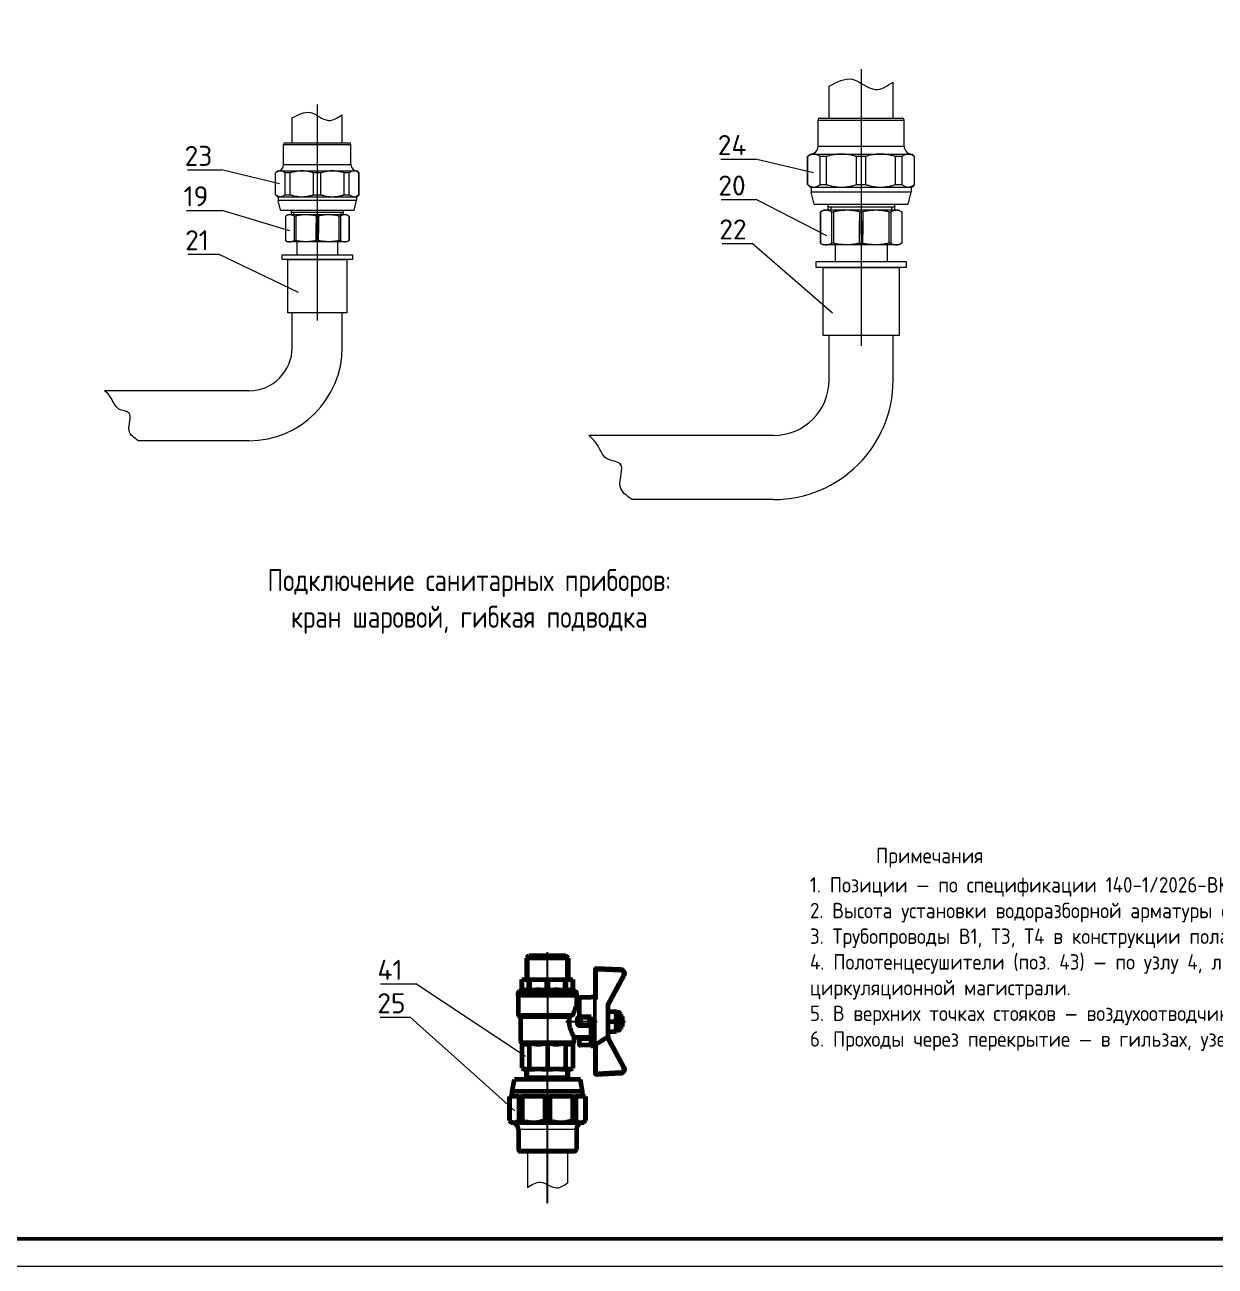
# Model space of a CAD drawing. Header units: millimetres. Extents: x -718 to 68664, y -49984 to -979.
# Drawn here: x 22578 to 40418, y -49984 to -31379 of the extents above; entities that cross this region are included whole.
import ezdxf

# ---------------------------------------------------------------- set-up
doc = ezdxf.new("R2010")
doc.units = ezdxf.units.MM
for name, color, linetype, lineweight in [('Text', 7, 'Continuous', 15), ('Рамка', 7, 'Continuous', 50), ('Текст', 28, 'Continuous', 25), ('Тонкие', 8, 'Continuous', 13)]:
    doc.layers.add(name, color=color, linetype=linetype, lineweight=lineweight)
doc.styles.add('GOST', font='isocpeur.ttf', dxfattribs={"width": 0.9})
doc.styles.add('ISOCPEUR', font='isocpeur.ttf', dxfattribs={"width": 0.65})
doc.styles.add('ВАНЯ', font='isocpeur.ttf', dxfattribs={"width": 0.8, "height": 250})

msp = doc.modelspace()

# ---------------------------------------------------------------- linework, layer by layer
at = {"layer": 'Text'}
for p, q in [((35111, -32041), (35111, -36188)), ((34631, -32776), (34631, -32300)), ((35591, -32776), (35591, -32238)), ((26960, -32572), (26960, -35812)), ((27335, -33146), (27335, -32726)), ((26585, -33146), (26585, -32774)), ((34466, -33196), (34466, -32806)), ((34466, -32806), (35756, -32806)), ((34496, -32776), (35726, -32776)), ((35111, -32776), (35411, -32776)), ((35111, -32776), (35591, -32776)), ((35756, -33196), (35756, -32806)), ((26456, -33474), (26456, -33170)), ((26456, -33170), (27464, -33170)), ((26479, -33146), (27440, -33146)), ((26960, -33146), (27194, -33146)), ((26960, -33146), (27335, -33146)), ((27464, -33474), (27464, -33170)), ((34466, -33196), (35756, -33196)), ((26456, -33474), (27464, -33474)), ((34308, -33353), (34346, -33316)), ((34311, -33353), (34308, -33353)), ((34308, -33773), (34308, -33353)), ((34311, -33773), (34311, -33353)), ((34346, -33316), (35876, -33316)), ((34497, -33773), (34497, -33353)), ((34594, -33353), (34497, -33353)), ((34594, -33773), (34594, -33353)), ((35042, -33773), (35042, -33353)), ((35180, -33353), (35042, -33353)), ((35180, -33773), (35180, -33353)), ((35725, -33353), (35628, -33353)), ((35628, -33773), (35628, -33353)), ((35725, -33773), (35725, -33353)), ((35913, -33353), (35876, -33316)), ((35913, -33353), (35910, -33353)), ((35910, -33773), (35910, -33353)), ((35913, -33773), (35913, -33353)), ((26333, -33597), (26362, -33568)), ((26335, -33597), (26333, -33597)), ((26333, -33926), (26333, -33597)), ((26335, -33926), (26335, -33597)), ((26362, -33568), (27558, -33568)), ((26480, -33926), (26480, -33597)), ((26556, -33597), (26480, -33597)), ((26556, -33926), (26556, -33597)), ((26906, -33926), (26906, -33597)), ((27014, -33597), (26906, -33597)), ((27014, -33926), (27014, -33597)), ((27440, -33597), (27364, -33597)), ((27364, -33926), (27364, -33597)), ((27440, -33926), (27440, -33597)), ((27587, -33597), (27558, -33568)), ((27587, -33597), (27585, -33597)), ((27585, -33926), (27585, -33597)), ((27587, -33926), (27587, -33597)), ((34308, -33773), (34346, -33811)), ((34308, -33773), (34311, -33773)), ((34346, -33811), (34404, -33811)), ((34361, -33811), (34361, -33886)), ((34404, -33811), (34818, -33811)), ((34497, -33773), (34594, -33773)), ((34818, -33811), (35404, -33811)), ((35042, -33773), (35180, -33773)), ((35404, -33811), (35818, -33811)), ((35628, -33773), (35725, -33773)), ((35818, -33811), (35876, -33811)), ((35861, -33811), (35861, -33886)), ((35913, -33773), (35876, -33811)), ((35910, -33773), (35913, -33773)), ((26333, -33926), (26362, -33955)), ((26333, -33926), (26335, -33926)), ((26362, -33955), (26408, -33955)), ((26374, -33955), (26374, -34013)), ((26409, -34154), (26374, -34013)), ((27546, -34013), (26374, -34013)), ((26408, -33955), (26731, -33955)), ((26480, -33926), (26556, -33926)), ((26731, -33955), (27189, -33955)), ((26906, -33926), (27014, -33926)), ((27189, -33955), (27512, -33955)), ((27364, -33926), (27440, -33926)), ((27511, -34154), (27546, -34013)), ((27512, -33955), (27558, -33955)), ((27546, -33955), (27546, -34013)), ((27587, -33926), (27558, -33955)), ((27585, -33926), (27587, -33926)), ((34406, -34066), (34361, -33886)), ((35861, -33886), (34361, -33886)), ((35816, -34066), (35861, -33886)), ((26409, -34154), (27511, -34154)), ((26527, -34220), (26483, -34245)), ((26527, -34220), (27049, -34220)), ((26570, -34154), (26570, -34220)), ((27350, -34189), (26570, -34189)), ((26605, -34189), (26605, -34220)), ((27049, -34220), (27395, -34220)), ((27315, -34189), (27315, -34220)), ((27350, -34154), (27350, -34220)), ((27395, -34220), (27439, -34245)), ((34406, -34066), (35816, -34066)), ((34557, -34150), (34500, -34183)), ((34500, -34183), (34500, -34650)), ((34505, -34180), (34505, -34653)), ((34557, -34150), (35225, -34150)), ((34612, -34066), (34612, -34150)), ((35610, -34111), (34612, -34111)), ((34657, -34111), (34657, -34150)), ((34666, -34180), (34666, -34653)), ((34699, -34180), (34699, -34653)), ((35089, -34180), (35089, -34514)), ((35089, -34196), (35089, -34514)), ((35135, -34180), (35135, -34514)), ((35135, -34196), (35135, -34514)), ((35225, -34150), (35667, -34150)), ((35525, -34180), (35525, -34653)), ((35558, -34180), (35558, -34653)), ((35565, -34111), (35565, -34150)), ((35610, -34066), (35610, -34150)), ((35667, -34150), (35724, -34183)), ((35720, -34180), (35720, -34653)), ((35720, -34180), (35724, -34183)), ((35724, -34183), (35724, -34650)), ((26483, -34245), (26483, -34611)), ((26486, -34244), (26486, -34613)), ((26613, -34244), (26613, -34613)), ((26638, -34244), (26638, -34613)), ((26943, -34244), (26943, -34505)), ((26943, -34256), (26943, -34505)), ((26943, -34613), (26943, -34352)), ((26979, -34244), (26979, -34505)), ((26979, -34256), (26979, -34505)), ((26979, -34613), (26979, -34352)), ((27284, -34244), (27284, -34613)), ((27309, -34244), (27309, -34613)), ((27435, -34244), (27435, -34613)), ((27435, -34244), (27439, -34245)), ((27439, -34245), (27439, -34611)), ((35089, -34653), (35089, -34318)), ((35135, -34653), (35135, -34318)), ((26483, -34611), (26516, -34630)), ((26486, -34613), (26483, -34611)), ((26791, -34630), (26516, -34630)), ((26656, -34630), (26656, -34825)), ((27051, -34630), (26791, -34630)), ((27131, -34630), (27051, -34630)), ((27406, -34630), (27131, -34630)), ((27266, -34630), (27266, -34825)), ((27439, -34611), (27406, -34630)), ((27439, -34611), (27435, -34613)), ((34500, -34650), (34542, -34675)), ((34505, -34653), (34500, -34650)), ((34894, -34675), (34542, -34675)), ((34722, -34675), (34722, -34924)), ((35228, -34675), (34894, -34675)), ((35330, -34675), (35228, -34675)), ((35682, -34675), (35330, -34675)), ((35502, -34675), (35502, -34924)), ((35724, -34650), (35682, -34675)), ((35724, -34650), (35720, -34653)), ((26585, -36214), (26585, -35694)), ((27335, -36214), (27335, -35694)), ((34631, -36702), (34631, -36036)), ((35591, -36702), (35591, -36036)), ((25936, -36863), (23774, -36863)), ((33800, -37533), (31032, -37533)), ((25936, -37613), (24281, -37613)), ((33800, -38493), (31682, -38493)), ((30109, -48265), (30109, -48805)), ((30409, -48265), (30709, -48265)), ((30709, -48265), (30709, -48736))]:
    msp.add_line(p, q, dxfattribs=at)
at = {"layer": 'Text', "lineweight": 60}
for p, q in [((30133, -45327), (30094, -45366)), ((30094, -45366), (30094, -45687)), ((30724, -45366), (30094, -45366)), ((30133, -45327), (30685, -45327)), ((30724, -45366), (30685, -45327)), ((30724, -45687), (30724, -45366)), ((31125, -45536), (31125, -45959)), ((31512, -45538), (31141, -45521)), ((30025, -45687), (30025, -45687)), ((30025, -45687), (30025, -45852)), ((30025, -45687), (30127, -45687)), ((30025, -45852), (30025, -45687)), ((30148, -45687), (30127, -45687)), ((30127, -45687), (30127, -45852)), ((30148, -45687), (30394, -45687)), ((30148, -45852), (30148, -45687)), ((30394, -45687), (30394, -45852)), ((30423, -45687), (30394, -45687)), ((30423, -45687), (30670, -45687)), ((30423, -45852), (30423, -45687)), ((30690, -45687), (30670, -45687)), ((30670, -45687), (30670, -45852)), ((30690, -45687), (30792, -45687)), ((30690, -45852), (30690, -45687)), ((30792, -45687), (30793, -45687)), ((30792, -45687), (30792, -45852)), ((30793, -45852), (30793, -45687)), ((31320, -46073), (31562, -45627)), ((29966, -45893), (29966, -45929)), ((30851, -45929), (29966, -45929)), ((29969, -45929), (29969, -46204)), ((30025, -45852), (29987, -45864)), ((30025, -45852), (30025, -45852)), ((30148, -45852), (30127, -45852)), ((30423, -45852), (30394, -45852)), ((30690, -45852), (30670, -45852)), ((30792, -45852), (30792, -45852)), ((30831, -45864), (30793, -45852)), ((30849, -46079), (30849, -45929)), ((30851, -45929), (30851, -45893)), ((31065, -45950), (31065, -45956)), ((31106, -45950), (31065, -45950)), ((30403, -46006), (30403, -46006)), ((30885, -46079), (30849, -46079)), ((30885, -45959), (30885, -46233)), ((31065, -45956), (30900, -45956)), ((31290, -46066), (31320, -46073)), ((31320, -46097), (31320, -46073)), ((31320, -46534), (31320, -46097)), ((29984, -46230), (29990, -46234)), ((30005, -46260), (30005, -46610)), ((30772, -46230), (30764, -46234)), ((30891, -46248), (30900, -46248)), ((31065, -46248), (30900, -46248)), ((31039, -46248), (31039, -46278)), ((31039, -46353), (31039, -46278)), ((31065, -46680), (31065, -46248)), ((31320, -46165), (31433, -46165)), ((31320, -46315), (31433, -46315)), ((31446, -46165), (31433, -46165)), ((31455, -46182), (31446, -46165)), ((31478, -46182), (31455, -46182)), ((31455, -46315), (31455, -46182)), ((31455, -46449), (31455, -46315)), ((31500, -46204), (31500, -46315)), ((31515, -46225), (31500, -46225)), ((31500, -46315), (31500, -46426)), ((31530, -46240), (31515, -46225)), ((31515, -46315), (31515, -46225)), ((31515, -46405), (31515, -46315)), ((31530, -46240), (31530, -46315)), ((31530, -46315), (31530, -46390)), ((30409, -46434), (30409, -46434)), ((30925, -46383), (30891, -46383)), ((31039, -46383), (30925, -46383)), ((31039, -46353), (31039, -46383)), ((31320, -46465), (31433, -46465)), ((31433, -46465), (31446, -46465)), ((31446, -46465), (31455, -46449)), ((31455, -46449), (31478, -46449)), ((31500, -46405), (31515, -46405)), ((31515, -46405), (31530, -46390)), ((30020, -46636), (30026, -46640)), ((30026, -46640), (30026, -47016)), ((30138, -46640), (30138, -47016)), ((30409, -46640), (30409, -47016)), ((30679, -46640), (30679, -47016)), ((30791, -46640), (30798, -46636)), ((30791, -46640), (30791, -47015)), ((30813, -46551), (31065, -46551)), ((30813, -46610), (30813, -46551)), ((30885, -46551), (30885, -46573)), ((30885, -46573), (30885, -46671)), ((31065, -46577), (30900, -46577)), ((31065, -46674), (30900, -46674)), ((31065, -46680), (31106, -46680)), ((31125, -46672), (31125, -47094)), ((31290, -46565), (31320, -46557)), ((31320, -46557), (31320, -46534)), ((31562, -47004), (31320, -46557)), ((30679, -46796), (30678, -46795)), ((30026, -47016), (30051, -47031)), ((30051, -47031), (30061, -47031)), ((30104, -47031), (30061, -47031)), ((30094, -47185), (30094, -47031)), ((30104, -47031), (30222, -47031)), ((30325, -47031), (30222, -47031)), ((30325, -47031), (30492, -47031)), ((30595, -47031), (30492, -47031)), ((30595, -47031), (30714, -47031)), ((30751, -47031), (30714, -47031)), ((30723, -47185), (30723, -47031)), ((30751, -47031), (30764, -47031)), ((30764, -47031), (30791, -47015)), ((29884, -47365), (29914, -47185)), ((30904, -47185), (29914, -47185)), ((30094, -47155), (30723, -47155)), ((30934, -47365), (30904, -47185)), ((31141, -47109), (31512, -47092)), ((29839, -47440), (29839, -47800)), ((29839, -47440), (29840, -47440)), ((29980, -47440), (29840, -47440)), ((29840, -47440), (29840, -47800)), ((29884, -47440), (29884, -47365)), ((30934, -47365), (29884, -47365)), ((29980, -47440), (29980, -47800)), ((29980, -47440), (30033, -47440)), ((30371, -47440), (30033, -47440)), ((30033, -47440), (30033, -47800)), ((30371, -47440), (30447, -47440)), ((30371, -47440), (30371, -47800)), ((30784, -47440), (30447, -47440)), ((30447, -47440), (30447, -47800)), ((30784, -47440), (30838, -47440)), ((30784, -47440), (30784, -47800)), ((30977, -47440), (30838, -47440)), ((30838, -47440), (30838, -47800)), ((30934, -47440), (30934, -47365)), ((30977, -47440), (30977, -47800)), ((30977, -47440), (30979, -47440)), ((30979, -47440), (30979, -47800)), ((29839, -47800), (29840, -47800)), ((29839, -47800), (29869, -47830)), ((29980, -47800), (30033, -47800)), ((30371, -47800), (30447, -47800)), ((30784, -47800), (30838, -47800)), ((30979, -47800), (30949, -47830)), ((30977, -47800), (30979, -47800)), ((29869, -47830), (29910, -47830)), ((29910, -47830), (30202, -47830)), ((29974, -47935), (29974, -48235)), ((30202, -47830), (30615, -47830)), ((30615, -47830), (30908, -47830)), ((30844, -47935), (30844, -48235)), ((30908, -47830), (30949, -47830)), ((30814, -48265), (30004, -48265))]:
    msp.add_line(p, q, dxfattribs=at)
at = {"layer": 'Text', "lineweight": 25}
for p, q in [((30129, -45687), (30129, -45331)), ((30409, -45737), (30409, -45277)), ((30689, -45687), (30689, -45331)), ((31125, -45536), (31155, -45552)), ((31141, -45521), (31155, -45552)), ((31155, -45552), (31510, -45568)), ((31155, -45982), (31155, -45552)), ((31512, -45538), (31510, -45568)), ((31535, -45612), (31290, -46066)), ((31562, -45627), (31535, -45612)), ((30851, -45893), (29966, -45893)), ((29987, -45864), (30831, -45864)), ((30409, -45914), (30409, -45793)), ((30409, -45843), (30409, -46254)), ((31106, -45950), (31106, -46680)), ((31137, -46661), (31137, -45969)), ((31290, -46066), (31290, -46069)), ((31306, -46078), (31306, -46552)), ((29969, -46204), (30796, -46204)), ((29984, -46230), (30772, -46230)), ((29990, -46234), (30764, -46234)), ((30005, -46260), (30741, -46260)), ((30409, -46210), (30409, -46660)), ((30687, -46315), (31156, -46315)), ((30897, -46278), (30861, -46278)), ((30897, -46353), (30897, -46278)), ((30897, -46278), (30925, -46278)), ((30925, -46278), (30925, -46248)), ((31039, -46278), (30925, -46278)), ((30925, -46278), (30925, -46353)), ((31383, -46315), (31528, -46315)), ((31450, -46315), (31580, -46315)), ((31478, -46315), (31478, -46182)), ((31478, -46449), (31478, -46315)), ((30861, -46353), (30897, -46353)), ((30897, -46353), (30925, -46353)), ((30925, -46383), (30925, -46353)), ((30925, -46353), (31039, -46353)), ((30005, -46610), (30813, -46610)), ((30798, -46636), (30020, -46636)), ((30409, -46586), (30409, -46706)), ((30900, -46674), (30900, -46577)), ((31155, -47079), (31155, -46648)), ((31290, -46561), (31290, -46565)), ((31290, -46565), (31535, -47018)), ((30412, -49038), (30409, -46731)), ((30688, -47021), (30688, -47031)), ((31510, -47062), (31155, -47079)), ((31512, -47092), (31510, -47062)), ((31562, -47004), (31535, -47018)), ((31125, -47094), (31155, -47079)), ((31141, -47109), (31155, -47079))]:
    msp.add_line(p, q, dxfattribs=at)
at = {"layer": 'Text', "lineweight": 18}
for p, q in [((30129, -47155), (30129, -47031)), ((30688, -47155), (30688, -47021)), ((30844, -47935), (29974, -47935)), ((30844, -48235), (29974, -48235))]:
    msp.add_line(p, q, dxfattribs=at)
at = {"layer": 'Text'}
for points in [[(33007, -33390), (33530, -33390)], [(34397, -33599), (33530, -33390)], [(25017, -33553), (25527, -33553)], [(26395, -33761), (25527, -33553)], [(33016, -33997), (33537, -33997)], [(34596, -34540), (33537, -33997)], [(25002, -34159), (25535, -34159)], [(26551, -34464), (25535, -34159)], [(33031, -34655), (33481, -34655)], [(34683, -35700), (33481, -34655)], [(25025, -34817), (25478, -34817)], [(26680, -35391), (25478, -34817)], [(27907, -45752), (28438, -45752)], [(30079, -46842), (28438, -45752)], [(27905, -46253), (28355, -46253)], [(29919, -47656), (28355, -46253)]]:
    msp.add_lwpolyline(points, dxfattribs=at)
for points in [[(26434, -34825), (27487, -34825), (27487, -34897), (26434, -34897)], [(26517, -35694), (26517, -34897), (27405, -34897), (27405, -35694)], [(34438, -34924), (35786, -34924), (35786, -35016), (34438, -35016)], [(34544, -36036), (34544, -35016), (35681, -35016), (35681, -36036)]]:
    msp.add_lwpolyline(points, close=True, dxfattribs=at)
at = {"layer": 'Text', "lineweight": 60, "flags": 128}
for points in [[(30885, -45959), (30886, -45958), (30889, -45957), (30893, -45957), (30897, -45956), (30900, -45956)], [(31125, -45959), (31127, -45961), (31131, -45965), (31137, -45969)], [(31320, -46097), (31320, -46097), (31319, -46089), (31314, -46083), (31306, -46078)], [(30813, -46551), (30813, -46551), (30812, -46549), (30809, -46544), (30804, -46536), (30798, -46525), (30790, -46510), (30782, -46494), (30774, -46476), (30765, -46455), (30757, -46432), (30749, -46407), (30743, -46380), (30739, -46353), (30737, -46325), (30737, -46297), (30739, -46279), (30741, -46260)], [(30764, -46234), (30758, -46237), (30752, -46242), (30744, -46251), (30741, -46260)], [(30796, -46204), (30794, -46211), (30790, -46217), (30780, -46226), (30772, -46230)], [(30861, -46278), (30863, -46268), (30867, -46259), (30874, -46253), (30882, -46249), (30891, -46248)], [(30891, -46383), (30881, -46381), (30872, -46376), (30866, -46369), (30862, -46361), (30861, -46353)], [(30026, -46640), (30041, -46647), (30055, -46652), (30069, -46655), (30082, -46656), (30096, -46655), (30110, -46652), (30124, -46647), (30138, -46640)], [(30679, -46640), (30694, -46647), (30708, -46652), (30721, -46655), (30735, -46656), (30748, -46655), (30762, -46652), (30776, -46647), (30791, -46640)], [(30900, -46577), (30896, -46577), (30891, -46576), (30888, -46575), (30886, -46574), (30885, -46573)], [(30885, -46671), (30886, -46672), (30889, -46673), (30893, -46674), (30897, -46674), (30900, -46674)], [(31137, -46661), (31131, -46666), (31126, -46670), (31125, -46672)], [(31320, -46534), (31320, -46534), (31319, -46541), (31314, -46548), (31306, -46552)]]:
    msp.add_lwpolyline(points, dxfattribs=at)
at = {"layer": 'Text'}
for centre, radius, start, end in [((34496, -32806), 30, 90, 180), ((35726, -32806), 30, 0, 90), ((26479, -33170), 23.4, 90, 180), ((27440, -33170), 23.4, 0, 90), ((34346, -33196), 120, 270, 0), ((35876, -33196), 120, 180, 270), ((26362, -33474), 93.7, 270, 0), ((27558, -33474), 93.7, 180, 270), ((25936, -36214), 649, 270, 0), ((25936, -36214), 1399, 270, 0), ((33800, -36702), 831, 270, 0), ((33800, -36702), 1791, 270, 0)]:
    msp.add_arc(centre, radius, start, end, dxfattribs=at)
at = {"layer": 'Text', "lineweight": 60}
for centre, radius, start, end in [((31140, -45536), 15, 87.3162, 180), ((31509, -45598), 60, 331.645, 87.3162), ((29996, -45893), 30, 108.652, 180), ((30076, -46009), 166, 72.0702, 107.9298), ((30271, -46790), 947, 82.5136, 97.4864), ((30546, -46790), 947, 82.5136, 97.4864), ((30741, -46009), 166, 72.0702, 107.9298), ((30821, -45893), 30, 0, 71.348), ((31106, -46010), 60, 71.1091, 90), ((31413, -46389), 644, 151.2272, 163.3134), ((31260, -45818), 195, 230.9562, 237.4851), ((31348, -45984), 103, 236.1178, 246.0938), ((29999, -46204), 30, 180, 240), ((29975, -46260), 30, 0, 60), ((30198, -46315), 664, 356.7642, 3.2358), ((30900, -46233), 15, 180, 270), ((31229, -46240), 217, 339.8087, 20.1913), ((31229, -46390), 217, 339.8087, 20.1913), ((31478, -46204), 22.5, 0, 90), ((31478, -46426), 22.5, 270, 0), ((30035, -46610), 30, 180, 240), ((30274, -46104), 553, 255.8501, 284.1499), ((30544, -46104), 553, 255.8501, 284.1499), ((30783, -46610), 30, 300, 0), ((31106, -46620), 60, 270, 288.8909), ((31260, -46812), 195, 122.5152, 129.0435), ((24172, -35674), 13007, 302.4706, 303.1783), ((31351, -46652), 110, 114.2007, 123.5878), ((30092, -46906), 128, 239.2196, 255.9903), ((30073, -46906), 128, 284.0129, 300.7772), ((30284, -46418), 616, 256.3632, 264.2645), ((30264, -46418), 616, 275.7362, 283.6361), ((30554, -46418), 616, 256.3632, 264.2645), ((30534, -46418), 616, 275.7362, 283.6361), ((30745, -46906), 128, 239.2196, 255.9903), ((30727, -46908), 125, 281.4183, 300.9159), ((31509, -47032), 60, 272.6838, 28.355), ((31140, -47094), 15, 180, 272.6838), ((29869, -47935), 105, 0, 90), ((30949, -47935), 105, 90, 180), ((30004, -48235), 30, 180, 270), ((30814, -48235), 30, 270, 0)]:
    msp.add_arc(centre, radius, start, end, dxfattribs=at)
at = {"layer": 'Text', "lineweight": 25}
for centre, start, end in [((31509, -45598), 331.645, 87.3162), ((31509, -47032), 272.6838, 28.355)]:
    msp.add_arc(centre, 30, start, end, dxfattribs=at)
for centre, major_axis, start_param, end_param in [((30925, -46278), (0, 30), 6.283185, 7.853982), ((30925, -46353), (0, -30), 4.712389, 6.283185)]:
    msp.add_ellipse(centre, major_axis=major_axis, ratio=0.94299, start_param=start_param, end_param=end_param, dxfattribs=at)
at = {"layer": 'Text'}
for points in [[(34631, -32300), (34978, -32195), (35324, -32347), (35591, -32238)], [(26585, -32774), (26857, -32693), (27126, -32811), (27335, -32726)], [(24281, -37613), (24140, -37459), (24140, -37197), (23988, -37137), (23859, -36953), (23774, -36863)], [(31682, -38493), (31501, -38295), (31501, -37960), (31307, -37884), (31142, -37648), (31032, -37533)], [(30109, -48805), (30303, -48726), (30550, -48810), (30709, -48736)]]:
    msp.add_spline(points, degree=3, dxfattribs=at)
for points, knots in [([(34497, -33353), (34495, -33352), (34489, -33347), (34480, -33341), (34469, -33334), (34460, -33329), (34450, -33325), (34438, -33321), (34427, -33318), (34415, -33316), (34403, -33315), (34392, -33316), (34381, -33318), (34369, -33321), (34357, -33325), (34342, -33332), (34327, -33342), (34316, -33349), (34311, -33353)], [0, 0, 0, 0, 0.549301, 2.072429, 2.752938, 3.820649, 4.881538, 5.935593, 7.278408, 8.443495, 9.583902, 10.72072, 11.865644, 13.005117, 14.128533, 15.783991, 17.403301, 19, 19, 19, 19]), ([(35042, -33353), (35038, -33352), (35030, -33349), (35014, -33344), (34997, -33340), (34975, -33334), (34953, -33329), (34928, -33325), (34901, -33321), (34873, -33318), (34844, -33316), (34816, -33315), (34789, -33316), (34762, -33318), (34735, -33321), (34708, -33325), (34677, -33330), (34639, -33339), (34610, -33348), (34594, -33353)], [0, 0, 0, 0, 0.578212, 1.034063, 2.181504, 2.897829, 4.021735, 5.138461, 6.247992, 7.661482, 8.887889, 10.088318, 11.284968, 12.490152, 13.689597, 14.87214, 16.038401, 17.7541, 20, 20, 20, 20]), ([(35628, -33353), (35623, -33352), (35616, -33349), (35600, -33344), (35583, -33340), (35561, -33334), (35539, -33329), (35514, -33325), (35487, -33321), (35458, -33318), (35429, -33316), (35402, -33315), (35374, -33316), (35347, -33318), (35320, -33321), (35293, -33325), (35263, -33330), (35225, -33339), (35196, -33348), (35180, -33353)], [0, 0, 0, 0, 0.578212, 1.034063, 2.181504, 2.897829, 4.021735, 5.138461, 6.247992, 7.661482, 8.887889, 10.088318, 11.284968, 12.490152, 13.689597, 14.87214, 16.038401, 17.7541, 20, 20, 20, 20]), ([(35910, -33353), (35909, -33352), (35902, -33347), (35893, -33341), (35883, -33334), (35874, -33329), (35863, -33325), (35852, -33321), (35840, -33318), (35828, -33316), (35817, -33315), (35806, -33316), (35794, -33318), (35783, -33321), (35770, -33325), (35756, -33332), (35740, -33342), (35730, -33349), (35725, -33353)], [0, 0, 0, 0, 0.549301, 2.072429, 2.752938, 3.820649, 4.881538, 5.935593, 7.278408, 8.443495, 9.583902, 10.72072, 11.865645, 13.005117, 14.128533, 15.78399, 17.403301, 19, 19, 19, 19]), ([(26480, -33597), (26479, -33596), (26474, -33592), (26467, -33588), (26459, -33583), (26452, -33579), (26443, -33575), (26435, -33572), (26425, -33570), (26416, -33568), (26407, -33568), (26398, -33568), (26389, -33570), (26381, -33572), (26371, -33576), (26360, -33581), (26347, -33588), (26339, -33594), (26335, -33597)], [0, 0, 0, 0, 0.549301, 2.072429, 2.752938, 3.820649, 4.881538, 5.935593, 7.278408, 8.443495, 9.583902, 10.72072, 11.865644, 13.005117, 14.128533, 15.783991, 17.403301, 19, 19, 19, 19]), ([(26906, -33597), (26903, -33596), (26897, -33594), (26885, -33591), (26871, -33587), (26854, -33583), (26837, -33579), (26817, -33575), (26796, -33572), (26774, -33570), (26751, -33568), (26730, -33568), (26708, -33568), (26687, -33570), (26666, -33572), (26645, -33575), (26621, -33580), (26592, -33587), (26569, -33593), (26556, -33597)], [0, 0, 0, 0, 0.578212, 1.034063, 2.181504, 2.897829, 4.021735, 5.138461, 6.247992, 7.661482, 8.887889, 10.088318, 11.284968, 12.490152, 13.689597, 14.87214, 16.038401, 17.7541, 20, 20, 20, 20]), ([(27364, -33597), (27360, -33596), (27355, -33594), (27342, -33591), (27329, -33587), (27312, -33583), (27294, -33579), (27275, -33575), (27253, -33572), (27231, -33570), (27209, -33568), (27187, -33568), (27166, -33568), (27144, -33570), (27123, -33572), (27102, -33575), (27079, -33580), (27049, -33587), (27026, -33593), (27014, -33597)], [0, 0, 0, 0, 0.578212, 1.034063, 2.181504, 2.897829, 4.021735, 5.138461, 6.247992, 7.661482, 8.887889, 10.088318, 11.284968, 12.490152, 13.689597, 14.87214, 16.038401, 17.7541, 20, 20, 20, 20]), ([(27585, -33597), (27583, -33596), (27578, -33592), (27571, -33588), (27563, -33583), (27556, -33579), (27548, -33575), (27539, -33572), (27530, -33570), (27520, -33568), (27511, -33568), (27503, -33568), (27494, -33570), (27485, -33572), (27475, -33576), (27464, -33581), (27452, -33588), (27444, -33594), (27440, -33597)], [0, 0, 0, 0, 0.549301, 2.072429, 2.752938, 3.820649, 4.881538, 5.935593, 7.278408, 8.443495, 9.583902, 10.72072, 11.865645, 13.005117, 14.128533, 15.78399, 17.403301, 19, 19, 19, 19]), ([(34311, -33773), (34316, -33777), (34326, -33784), (34340, -33793), (34354, -33800), (34366, -33804), (34378, -33808), (34391, -33810), (34400, -33811), (34404, -33811)], [0, 0, 0, 0, 1.538738, 3.223437, 4.758544, 5.890565, 7.138518, 8.801253, 10, 10, 10, 10]), ([(34404, -33811), (34410, -33811), (34421, -33810), (34435, -33806), (34448, -33802), (34460, -33797), (34476, -33788), (34489, -33780), (34497, -33773)], [0, 0, 0, 0, 1.619937, 3.121812, 4.218119, 5.291308, 6.554324, 9, 9, 9, 9]), ([(34594, -33773), (34598, -33774), (34604, -33776), (34621, -33782), (34648, -33789), (34680, -33796), (34711, -33802), (34741, -33806), (34777, -33810), (34803, -33811), (34818, -33811)], [0, 0, 0, 0, 0.528097, 1.004942, 2.576241, 4.485619, 5.824369, 7.155604, 8.818481, 11, 11, 11, 11]), ([(34818, -33811), (34832, -33811), (34858, -33810), (34894, -33806), (34924, -33802), (34953, -33797), (34992, -33788), (35022, -33780), (35042, -33773)], [0, 0, 0, 0, 1.619937, 3.121812, 4.218119, 5.291308, 6.554324, 9, 9, 9, 9]), ([(35180, -33773), (35183, -33774), (35190, -33776), (35207, -33782), (35233, -33789), (35266, -33796), (35297, -33802), (35327, -33806), (35362, -33810), (35389, -33811), (35404, -33811)], [0, 0, 0, 0, 0.528097, 1.004942, 2.576241, 4.485619, 5.824369, 7.155604, 8.818481, 11, 11, 11, 11]), ([(35404, -33811), (35417, -33811), (35444, -33810), (35479, -33806), (35510, -33802), (35538, -33797), (35578, -33788), (35608, -33780), (35628, -33773)], [0, 0, 0, 0, 1.619937, 3.121812, 4.218119, 5.291308, 6.554324, 9, 9, 9, 9]), ([(35725, -33773), (35730, -33777), (35739, -33784), (35754, -33793), (35767, -33800), (35779, -33804), (35792, -33808), (35805, -33810), (35814, -33811), (35818, -33811)], [0, 0, 0, 0, 1.538738, 3.223437, 4.758544, 5.890565, 7.138518, 8.801253, 10, 10, 10, 10]), ([(35818, -33811), (35823, -33811), (35834, -33810), (35849, -33806), (35862, -33802), (35873, -33797), (35890, -33788), (35902, -33780), (35910, -33773)], [0, 0, 0, 0, 1.619937, 3.121812, 4.218119, 5.291308, 6.554324, 9, 9, 9, 9]), ([(26335, -33926), (26339, -33928), (26347, -33934), (26358, -33941), (26368, -33946), (26378, -33950), (26388, -33953), (26398, -33954), (26405, -33955), (26408, -33955)], [0, 0, 0, 0, 1.538738, 3.223437, 4.758544, 5.890565, 7.138518, 8.801253, 10, 10, 10, 10]), ([(26408, -33955), (26412, -33955), (26421, -33954), (26432, -33952), (26442, -33948), (26451, -33944), (26464, -33937), (26474, -33931), (26480, -33926)], [0, 0, 0, 0, 1.619937, 3.121812, 4.218119, 5.291308, 6.554324, 9, 9, 9, 9]), ([(26556, -33926), (26559, -33926), (26564, -33928), (26578, -33932), (26598, -33938), (26624, -33944), (26648, -33948), (26671, -33951), (26699, -33954), (26719, -33955), (26731, -33955)], [0, 0, 0, 0, 0.528097, 1.004942, 2.576241, 4.485619, 5.824369, 7.155604, 8.818481, 11, 11, 11, 11]), ([(26731, -33955), (26742, -33955), (26762, -33954), (26790, -33952), (26814, -33948), (26836, -33944), (26867, -33937), (26891, -33931), (26906, -33926)], [0, 0, 0, 0, 1.619937, 3.121812, 4.218119, 5.291308, 6.554324, 9, 9, 9, 9]), ([(27014, -33926), (27016, -33926), (27022, -33928), (27035, -33932), (27056, -33938), (27081, -33944), (27105, -33948), (27128, -33951), (27156, -33954), (27177, -33955), (27189, -33955)], [0, 0, 0, 0, 0.528097, 1.004942, 2.576241, 4.485619, 5.824369, 7.155604, 8.818481, 11, 11, 11, 11]), ([(27189, -33955), (27199, -33955), (27220, -33954), (27248, -33952), (27272, -33948), (27294, -33944), (27325, -33937), (27348, -33931), (27364, -33926)], [0, 0, 0, 0, 1.619937, 3.121812, 4.218119, 5.291308, 6.554324, 9, 9, 9, 9]), ([(27440, -33926), (27443, -33928), (27451, -33934), (27462, -33941), (27473, -33946), (27482, -33950), (27492, -33953), (27502, -33954), (27509, -33955), (27512, -33955)], [0, 0, 0, 0, 1.538738, 3.223437, 4.758544, 5.890565, 7.138518, 8.801253, 10, 10, 10, 10]), ([(27512, -33955), (27517, -33955), (27525, -33954), (27537, -33952), (27546, -33948), (27556, -33944), (27568, -33937), (27578, -33931), (27585, -33926)], [0, 0, 0, 0, 1.619937, 3.121812, 4.218119, 5.291308, 6.554324, 9, 9, 9, 9]), ([(26613, -34244), (26607, -34241), (26598, -34236), (26586, -34232), (26575, -34229), (26563, -34227), (26550, -34226), (26538, -34227), (26527, -34228), (26516, -34231), (26502, -34236), (26492, -34240), (26486, -34244)], [0, 0, 0, 0, 1.732048, 2.812715, 3.809599, 5.068792, 6.499944, 7.626884, 8.77842, 9.934735, 11.08807, 13, 13, 13, 13]), ([(26873, -34232), (26866, -34231), (26850, -34229), (26823, -34227), (26793, -34226), (26764, -34227), (26737, -34228), (26710, -34231), (26677, -34236), (26653, -34240), (26638, -34244)], [3.012706, 3.012706, 3.012706, 3.012706, 3.809599, 5.068792, 6.499944, 7.626884, 8.77842, 9.934735, 11.08807, 13, 13, 13, 13]), ([(26943, -34244), (26930, -34241), (26908, -34236), (26878, -34232), (26852, -34229), (26823, -34227), (26793, -34226), (26764, -34227), (26737, -34228), (26710, -34231), (26677, -34236), (26653, -34240), (26638, -34244)], [0, 0, 0, 0, 1.732048, 2.812715, 3.809599, 5.068792, 6.499944, 7.626884, 8.77842, 9.934735, 11.08807, 13, 13, 13, 13]), ([(27284, -34244), (27270, -34241), (27249, -34236), (27219, -34232), (27193, -34229), (27164, -34227), (27134, -34226), (27105, -34227), (27078, -34228), (27050, -34231), (27017, -34236), (26994, -34240), (26979, -34244)], [0, 0, 0, 0, 1.732048, 2.812715, 3.809599, 5.068792, 6.499944, 7.626884, 8.77842, 9.934735, 11.08807, 13, 13, 13, 13]), ([(27284, -34244), (27270, -34241), (27249, -34236), (27219, -34232), (27193, -34229), (27164, -34227), (27134, -34226), (27105, -34227), (27078, -34228), (27059, -34230), (27049, -34231), (27049, -34232)], [0, 0, 0, 0, 1.732048, 2.812715, 3.809599, 5.068792, 6.499944, 7.626884, 8.77842, 9.934735, 9.992305, 9.992305, 9.992305, 9.992305]), ([(27435, -34244), (27430, -34241), (27421, -34236), (27409, -34232), (27398, -34229), (27386, -34227), (27373, -34226), (27361, -34227), (27350, -34228), (27339, -34231), (27325, -34236), (27315, -34240), (27309, -34244)], [0, 0, 0, 0, 1.732048, 2.812715, 3.809599, 5.068792, 6.499944, 7.626884, 8.77842, 9.934735, 11.08807, 13, 13, 13, 13]), ([(34666, -34180), (34659, -34176), (34648, -34171), (34632, -34165), (34618, -34162), (34603, -34159), (34587, -34158), (34571, -34159), (34557, -34161), (34543, -34164), (34525, -34170), (34512, -34176), (34505, -34180)], [0, 0, 0, 0, 1.732048, 2.812715, 3.809599, 5.068792, 6.499944, 7.626884, 8.77842, 9.934735, 11.08807, 13, 13, 13, 13]), ([(34666, -34180), (34667, -34181), (34670, -34182), (34675, -34182), (34681, -34183), (34689, -34182), (34695, -34181), (34699, -34180)], [0, 0, 0, 0, 1.521775, 3.271758, 4.355943, 5.766023, 8, 8, 8, 8]), ([(34999, -34165), (34991, -34164), (34971, -34162), (34936, -34159), (34897, -34158), (34860, -34159), (34825, -34161), (34790, -34164), (34748, -34170), (34718, -34176), (34699, -34180)], [3.012706, 3.012706, 3.012706, 3.012706, 3.809599, 5.068792, 6.499944, 7.626884, 8.77842, 9.934735, 11.08807, 13, 13, 13, 13]), ([(35089, -34180), (35072, -34176), (35044, -34171), (35006, -34165), (34973, -34162), (34936, -34159), (34897, -34158), (34860, -34159), (34825, -34161), (34790, -34164), (34748, -34170), (34718, -34176), (34699, -34180)], [0, 0, 0, 0, 1.732048, 2.812715, 3.809599, 5.068792, 6.499944, 7.626884, 8.77842, 9.934735, 11.08807, 13, 13, 13, 13]), ([(35089, -34180), (35092, -34181), (35097, -34182), (35105, -34182), (35111, -34183), (35119, -34182), (35126, -34182), (35132, -34181), (35135, -34180)], [0, 0, 0, 0, 2.048622, 2.800821, 4.500089, 5.497181, 7.221201, 9, 9, 9, 9]), ([(35525, -34180), (35508, -34176), (35480, -34171), (35442, -34165), (35409, -34162), (35372, -34159), (35333, -34158), (35296, -34159), (35261, -34161), (35227, -34164), (35184, -34170), (35154, -34176), (35135, -34180)], [0, 0, 0, 0, 1.732048, 2.812715, 3.809599, 5.068792, 6.499944, 7.626884, 8.77842, 9.934735, 11.08807, 13, 13, 13, 13]), ([(35525, -34180), (35508, -34176), (35480, -34171), (35442, -34165), (35409, -34162), (35372, -34159), (35333, -34158), (35296, -34159), (35261, -34161), (35238, -34163), (35225, -34165), (35225, -34165)], [0, 0, 0, 0, 1.732048, 2.812715, 3.809599, 5.068792, 6.499944, 7.626884, 8.77842, 9.934735, 9.992305, 9.992305, 9.992305, 9.992305]), ([(35525, -34180), (35529, -34181), (35536, -34182), (35544, -34183), (35550, -34182), (35554, -34182), (35557, -34181), (35558, -34180)], [0, 0, 0, 0, 1.979622, 4.120013, 5.247781, 6.418845, 8, 8, 8, 8]), ([(35720, -34180), (35712, -34176), (35701, -34171), (35685, -34165), (35671, -34162), (35656, -34159), (35640, -34158), (35625, -34159), (35610, -34161), (35596, -34164), (35578, -34170), (35566, -34176), (35558, -34180)], [0, 0, 0, 0, 1.732048, 2.812715, 3.809599, 5.068792, 6.499944, 7.626884, 8.77842, 9.934735, 11.08807, 13, 13, 13, 13]), ([(26613, -34244), (26614, -34244), (26616, -34245), (26620, -34245), (26624, -34245), (26630, -34245), (26635, -34244), (26638, -34244)], [0, 0, 0, 0, 1.521775, 3.271758, 4.355943, 5.766023, 8, 8, 8, 8]), ([(26943, -34244), (26946, -34244), (26949, -34245), (26955, -34245), (26960, -34245), (26966, -34245), (26972, -34245), (26977, -34244), (26979, -34244)], [0, 0, 0, 0, 2.048622, 2.800821, 4.500089, 5.497181, 7.221201, 9, 9, 9, 9]), ([(27284, -34244), (27287, -34244), (27292, -34245), (27298, -34245), (27303, -34245), (27306, -34245), (27308, -34244), (27309, -34244)], [0, 0, 0, 0, 1.979622, 4.120013, 5.247781, 6.418845, 8, 8, 8, 8]), ([(26486, -34613), (26493, -34616), (26504, -34621), (26520, -34626), (26535, -34629), (26544, -34630), (26550, -34630)], [0, 0, 0, 0, 2.19885, 3.884032, 5.308578, 7, 7, 7, 7]), ([(26550, -34630), (26554, -34630), (26561, -34629), (26572, -34628), (26582, -34625), (26591, -34622), (26602, -34618), (26608, -34615), (26613, -34613)], [0, 0, 0, 0, 1.715194, 3.30524, 4.509115, 6.071979, 7.140077, 9, 9, 9, 9]), ([(26638, -34613), (26635, -34612), (26630, -34611), (26623, -34611), (26619, -34611), (26615, -34612), (26614, -34612), (26613, -34613)], [0, 0, 0, 0, 1.979622, 4.120013, 5.247781, 6.418845, 8, 8, 8, 8]), ([(26943, -34613), (26930, -34616), (26908, -34620), (26878, -34624), (26852, -34627), (26823, -34629), (26793, -34630), (26764, -34629), (26737, -34628), (26710, -34625), (26677, -34620), (26653, -34616), (26638, -34613)], [0, 0, 0, 0, 1.732048, 2.812715, 3.809599, 5.068792, 6.499944, 7.626884, 8.77842, 9.934735, 11.08807, 13, 13, 13, 13]), ([(26943, -34613), (26946, -34612), (26949, -34612), (26955, -34611), (26960, -34611), (26966, -34611), (26972, -34611), (26977, -34612), (26979, -34613)], [0, 0, 0, 0, 2.048622, 2.800821, 4.500089, 5.497181, 7.221201, 9, 9, 9, 9]), ([(27284, -34613), (27270, -34616), (27249, -34620), (27219, -34624), (27193, -34627), (27164, -34629), (27134, -34630), (27105, -34629), (27078, -34628), (27050, -34625), (27017, -34620), (26994, -34616), (26979, -34613)], [0, 0, 0, 0, 1.732048, 2.812715, 3.809599, 5.068792, 6.499944, 7.626884, 8.77842, 9.934735, 11.08807, 13, 13, 13, 13]), ([(27309, -34613), (27308, -34612), (27306, -34611), (27302, -34611), (27298, -34611), (27292, -34611), (27287, -34612), (27284, -34613)], [0, 0, 0, 0, 1.521775, 3.271758, 4.355943, 5.766023, 8, 8, 8, 8]), ([(27309, -34613), (27316, -34616), (27327, -34621), (27343, -34626), (27358, -34629), (27367, -34630), (27372, -34630)], [0, 0, 0, 0, 2.198848, 3.88403, 5.308577, 7, 7, 7, 7]), ([(27372, -34630), (27376, -34630), (27384, -34629), (27395, -34628), (27405, -34625), (27414, -34622), (27424, -34618), (27431, -34615), (27435, -34613)], [0, 0, 0, 0, 1.715194, 3.30524, 4.509115, 6.071979, 7.140077, 9, 9, 9, 9]), ([(34505, -34653), (34513, -34657), (34528, -34664), (34548, -34670), (34567, -34674), (34579, -34675), (34586, -34675)], [0, 0, 0, 0, 2.19885, 3.884032, 5.308578, 7, 7, 7, 7]), ([(34586, -34675), (34591, -34675), (34601, -34674), (34614, -34672), (34627, -34669), (34639, -34665), (34652, -34660), (34661, -34656), (34666, -34653)], [0, 0, 0, 0, 1.715194, 3.30524, 4.509115, 6.071979, 7.140077, 9, 9, 9, 9]), ([(34699, -34653), (34695, -34652), (34688, -34651), (34680, -34650), (34674, -34651), (34670, -34651), (34668, -34652), (34666, -34653)], [0, 0, 0, 0, 1.979622, 4.120013, 5.247781, 6.418845, 8, 8, 8, 8]), ([(35089, -34653), (35072, -34656), (35044, -34662), (35006, -34667), (34973, -34671), (34936, -34674), (34897, -34675), (34860, -34674), (34825, -34672), (34790, -34669), (34748, -34663), (34718, -34657), (34699, -34653)], [0, 0, 0, 0, 1.732048, 2.812715, 3.809599, 5.068792, 6.499944, 7.626884, 8.77842, 9.934735, 11.08807, 13, 13, 13, 13]), ([(35089, -34653), (35092, -34652), (35097, -34651), (35105, -34651), (35111, -34650), (35119, -34650), (35126, -34651), (35132, -34652), (35135, -34653)], [0, 0, 0, 0, 2.048622, 2.800821, 4.500089, 5.497181, 7.221201, 9, 9, 9, 9]), ([(35525, -34653), (35508, -34656), (35480, -34662), (35442, -34667), (35409, -34671), (35372, -34674), (35333, -34675), (35296, -34674), (35261, -34672), (35227, -34669), (35184, -34663), (35154, -34657), (35135, -34653)], [0, 0, 0, 0, 1.732048, 2.812715, 3.809599, 5.068792, 6.499944, 7.626884, 8.77842, 9.934735, 11.08807, 13, 13, 13, 13]), ([(35558, -34653), (35557, -34652), (35554, -34651), (35549, -34650), (35543, -34650), (35536, -34651), (35529, -34652), (35525, -34653)], [0, 0, 0, 0, 1.521775, 3.271758, 4.355943, 5.766023, 8, 8, 8, 8]), ([(35558, -34653), (35566, -34657), (35581, -34664), (35602, -34670), (35620, -34674), (35632, -34675), (35639, -34675)], [0, 0, 0, 0, 2.198848, 3.88403, 5.308577, 7, 7, 7, 7]), ([(35639, -34675), (35644, -34675), (35654, -34674), (35667, -34672), (35681, -34669), (35692, -34665), (35705, -34660), (35714, -34656), (35720, -34653)], [0, 0, 0, 0, 1.715194, 3.30524, 4.509115, 6.071979, 7.140077, 9, 9, 9, 9])]:
    msp.add_open_spline(points, degree=3, knots=knots, dxfattribs=at)
at = {"layer": 'Text', "lineweight": 60}
for points, knots in [([(29840, -47800), (29844, -47804), (29853, -47811), (29867, -47820), (29882, -47826), (29896, -47830), (29905, -47830), (29910, -47830)], [0, 0, 0, 0, 1.405881, 3.257294, 4.90984, 6.41854, 8, 8, 8, 8]), ([(29910, -47830), (29914, -47830), (29923, -47830), (29935, -47827), (29948, -47822), (29963, -47813), (29974, -47805), (29980, -47800)], [0, 0, 0, 0, 1.584091, 2.731958, 4.171805, 6.065777, 8, 8, 8, 8]), ([(30033, -47800), (30043, -47804), (30058, -47809), (30085, -47816), (30113, -47822), (30145, -47827), (30174, -47830), (30193, -47830), (30202, -47830)], [0, 0, 0, 0, 1.581616, 2.431819, 4.412036, 6.072287, 7.51416, 9, 9, 9, 9]), ([(30202, -47830), (30213, -47830), (30233, -47830), (30263, -47827), (30294, -47822), (30331, -47813), (30357, -47805), (30371, -47800)], [0, 0, 0, 0, 1.584091, 2.731958, 4.171805, 6.065777, 8, 8, 8, 8]), ([(30447, -47800), (30456, -47804), (30471, -47809), (30498, -47816), (30526, -47822), (30558, -47827), (30587, -47830), (30606, -47830), (30615, -47830)], [0, 0, 0, 0, 1.581616, 2.431819, 4.412036, 6.072287, 7.51416, 9, 9, 9, 9]), ([(30615, -47830), (30627, -47830), (30646, -47830), (30676, -47827), (30708, -47822), (30744, -47813), (30771, -47805), (30784, -47800)], [0, 0, 0, 0, 1.584091, 2.731958, 4.171805, 6.065777, 8, 8, 8, 8]), ([(30838, -47800), (30842, -47804), (30851, -47811), (30865, -47820), (30880, -47826), (30894, -47830), (30903, -47830), (30908, -47830)], [0, 0, 0, 0, 1.405881, 3.257294, 4.90984, 6.418541, 8, 8, 8, 8]), ([(30908, -47830), (30912, -47830), (30920, -47830), (30933, -47827), (30946, -47822), (30961, -47813), (30972, -47805), (30977, -47800)], [0, 0, 0, 0, 1.584091, 2.731958, 4.171805, 6.065777, 8, 8, 8, 8])]:
    msp.add_open_spline(points, degree=3, knots=knots, dxfattribs=at)
at = {"layer": 'Рамка', "lineweight": 50}
msp.add_lwpolyline([(932, -49572), (68252, -49572), (68252, -1392), (932, -1392)], close=True, dxfattribs=at)
at = {"layer": 'Тонкие'}
msp.add_lwpolyline([(-718, -49984), (68664, -49984), (68664, -979), (-718, -979)], close=True, dxfattribs=at)

# ---------------------------------------------------------------- texts
at = {"layer": 'Text', "style": 'ISOCPEUR'}
for s, p in [('24', (32962, -33330)), ('23', (24972, -33493)), ('20', (32971, -33937)), ('19', (24957, -34099)), ('22', (32986, -34595)), ('21', (24980, -34757)), ('41', (27862, -45692)), ('25', (27860, -46193))]:
    msp.add_text(s, height=300, dxfattribs=at).set_placement(p)
at = {"layer": 'Text', "insert": (26351, -39536), "char_height": 330, "width": 5775, "attachment_point": 1, "style": 'ВАНЯ'}
msp.add_mtext('\\pxqc;Подключение санитарных приборов:\\Pкран шаровой, гибкая подводка', dxfattribs=at)
at = {"layer": 'Текст', "char_height": 231, "width": 18150, "attachment_point": 1, "style": 'GOST'}
for s, insert in [('Примечания', (35334, -43714)), ('1. Позиции — по спецификации 140-1/2026-ВК.СО.\\P2. Высота установки водоразборной арматуры от чистого пола: унитаз — 0,200; умывальник, мойка — 0,550; душ — 1,000 м.\\P3. Трубопроводы В1, Т3, Т4 в конструкции пола 1 этажа — на отм. -0,100; точка объединения стояков Т3 и Т4 на 2 этаже — +4,550.\\P4. Полотенцесушители (поз. 43) — по узлу 4, лист 6. Клапаны балансировочные (поз. 36) — у присоединения стояков Т4 к циркуляционной магистрали.\\P5. В верхних точках стояков — воздухоотводчики с кранами (поз. 38, 39), в нижних — спускные краны (поз. 40).\\P6. Проходы через перекрытие — в гильзах, узел 3, лист 6.', (34344, -44153))]:
    msp.add_mtext(s, dxfattribs=dict(at, insert=insert))

doc.saveas('drawing.dxf')
